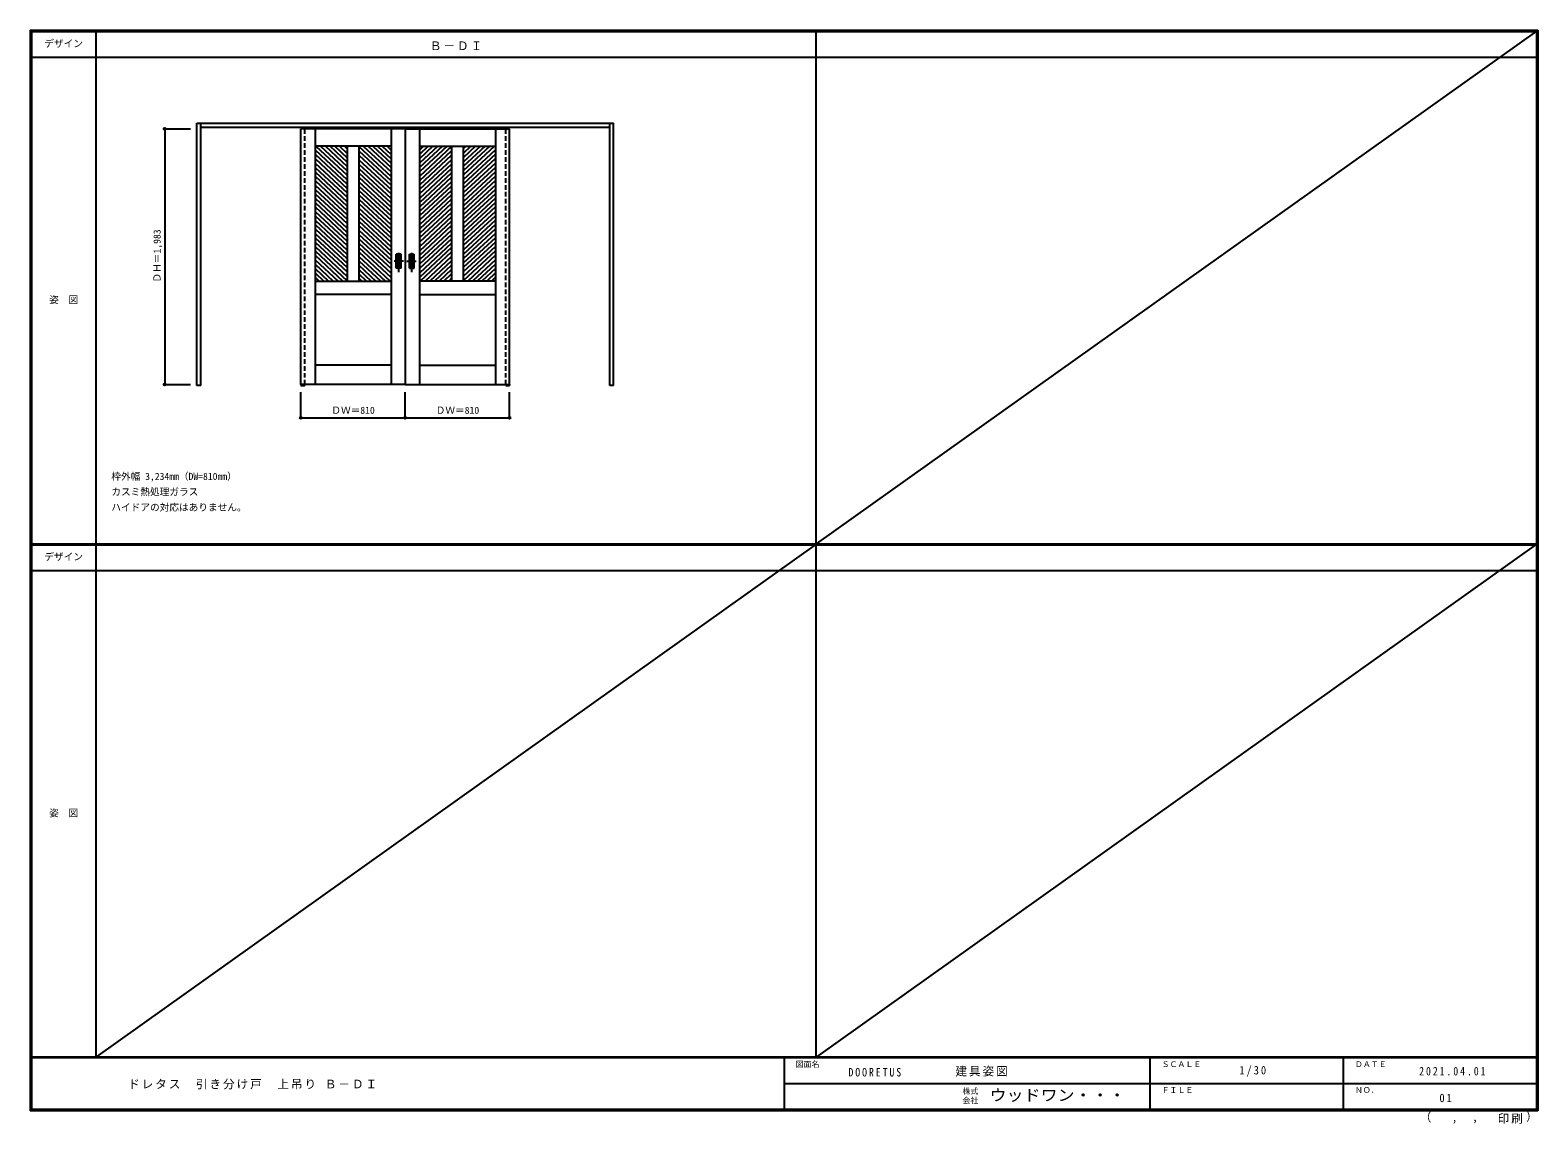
# Model space of a CAD drawing. Units: millimetres, scale not verified. Extents: x -6000 to 5700, y -4307 to 4175.
import ezdxf
from ezdxf.enums import TextEntityAlignment as Align

# ---------------------------------------------------------------- set-up
doc = ezdxf.new("R2010")
doc.units = ezdxf.units.MM
doc.header["$LTSCALE"] = 30
doc.header["$PDMODE"] = 32
doc.header["$PDSIZE"] = 15
doc.linetypes.add('CHAIN1', pattern=[8, 5, -1, 1, -1])
doc.linetypes.add('DASHED1', pattern=[1.8, 1.2, -0.6])
for name, color, linetype in [('0-2_扉', 7, 'Continuous'), ('0-4_枠', 3, 'Continuous'), ('0-6_引手', 7, 'Continuous'), ('0-A_文字', 7, 'Continuous'), ('0-B_寸法', 7, 'Continuous'), ('0-C_ハッチ', 4, 'Continuous'), ('F-1_枠', 6, 'Continuous'), ('F-A_文字', 7, 'Continuous')]:
    doc.layers.add(name, color=color, linetype=linetype)
doc.styles.add('ＭＳ ゴシック', font='')
doc.styles.get('ＭＳ ゴシック').set_extended_font_data('MS Gothic')

msp = doc.modelspace()

# ---------------------------------------------------------------- linework, layer by layer
at = {"layer": '0-2_扉'}
for p, q in [((-3089.15, 3409.5), (-3899.15, 3409.5)), ((-3789.15, 3409.5), (-3789.15, 1426.5)), ((-3199.15, 3409.5), (-3199.15, 1426.5)), ((-3089.15, 3409.5), (-3089.15, 1426.5)), ((-3089.15, 3409.5), (-2279.15, 3409.5)), ((-3089.15, 3409.5), (-3089.15, 1426.5)), ((-2979.15, 3409.5), (-2979.15, 1426.5)), ((-2389.15, 3409.5), (-2389.15, 1426.5)), ((-3199.15, 3274.5), (-3789.15, 3274.5)), ((-3539.15, 3274.5), (-3539.15, 2229.5)), ((-3449.15, 3274.5), (-3449.15, 2229.5)), ((-2979.15, 3274.5), (-2389.15, 3274.5)), ((-2729.15, 3274.5), (-2729.15, 2229.5)), ((-2639.15, 3274.5), (-2639.15, 2229.5)), ((-3789.15, 2229.5), (-3199.15, 2229.5)), ((-2389.15, 2229.5), (-2979.15, 2229.5)), ((-3199.15, 2124.5), (-3789.15, 2124.5)), ((-2979.15, 2124.5), (-2389.15, 2124.5)), ((-3199.15, 1576.5), (-3789.15, 1576.5)), ((-2979.15, 1576.5), (-2389.15, 1576.5))]:
    msp.add_line(p, q, dxfattribs=at)
for points in [[(-3089.15, 1426.5), (-3899.15, 1426.5), (-3899.15, 3409.5)], [(-3089.15, 1426.5), (-2279.15, 1426.5), (-2279.15, 3409.5)]]:
    msp.add_lwpolyline(points, dxfattribs=at)
at = {"layer": '0-4_枠'}
for p, q in [((-4706.15, 1418), (-4706.15, 3453)), ((-4706.15, 3453), (-1472.15, 3453)), ((-4676.15, 1418), (-4676.15, 3453)), ((-4676.15, 3423), (-1502.15, 3423)), ((-1502.15, 1418), (-1502.15, 3453)), ((-1472.15, 1418), (-1472.15, 3453)), ((-4676.15, 1418), (-4706.15, 1418)), ((-3899.15, 1426.5), (-3899.15, 1418)), ((-3899.15, 1418), (-3869.15, 1418)), ((-3869.15, 1426.5), (-3869.15, 1418)), ((-2309.15, 1426.5), (-2309.15, 1418)), ((-2309.15, 1418), (-2279.15, 1418)), ((-2279.15, 1426.5), (-2279.15, 1418)), ((-1472.15, 1418), (-1502.15, 1418))]:
    msp.add_line(p, q, dxfattribs=at)
at = {"layer": '0-4_枠', "color": 4, "linetype": 'DASHED1'}
for p, q in [((-3899.15, 1426), (-3899.15, 3423)), ((-3869.15, 1426), (-3869.15, 3423)), ((-2309.15, 1426), (-2309.15, 3423)), ((-2279.15, 1426), (-2279.15, 3423))]:
    msp.add_line(p, q, dxfattribs=at)
at = {"layer": '0-6_引手', "linetype": 'CHAIN1'}
for p, q in [((-3140.15, 2298.77), (-3140.15, 2469.62)), ((-3140.15, 2298.77), (-3140.15, 2469.62)), ((-3038.15, 2298.77), (-3038.15, 2469.62)), ((-3102.08, 2384), (-3174.59, 2384)), ((-3102.08, 2384), (-3174.59, 2384)), ((-3076.22, 2384), (-3003.71, 2384))]:
    msp.add_line(p, q, dxfattribs=at)
at = {"layer": '0-6_引手'}
for p, q in [((-3121.15, 2439), (-3159.15, 2439)), ((-3159.15, 2329), (-3159.15, 2439)), ((-3121.15, 2439), (-3159.15, 2439)), ((-3159.15, 2329), (-3159.15, 2439)), ((-3127.65, 2423), (-3152.65, 2423)), ((-3152.65, 2345), (-3152.65, 2423)), ((-3127.65, 2423), (-3152.65, 2423)), ((-3152.65, 2345), (-3152.65, 2423)), ((-3127.65, 2345), (-3152.65, 2345)), ((-3127.65, 2345), (-3152.65, 2345)), ((-3127.65, 2345), (-3127.65, 2423)), ((-3127.65, 2345), (-3127.65, 2423)), ((-3121.15, 2329), (-3121.15, 2439)), ((-3121.15, 2329), (-3121.15, 2439)), ((-3057.15, 2439), (-3019.15, 2439)), ((-3057.15, 2329), (-3057.15, 2439)), ((-3050.65, 2423), (-3025.65, 2423)), ((-3050.65, 2345), (-3050.65, 2423)), ((-3050.65, 2345), (-3025.65, 2345)), ((-3025.65, 2345), (-3025.65, 2423)), ((-3019.15, 2329), (-3019.15, 2439)), ((-3121.15, 2329), (-3159.15, 2329)), ((-3121.15, 2329), (-3159.15, 2329)), ((-3057.15, 2329), (-3019.15, 2329))]:
    msp.add_line(p, q, dxfattribs=at)
at = {"layer": '0-6_引手', "linetype": 'DASHED1'}
for p, q in [((-3156.15, 2333), (-3156.15, 2435)), ((-3156.15, 2333), (-3156.15, 2435)), ((-3022.15, 2333), (-3022.15, 2435)), ((-3124.15, 2333), (-3156.15, 2333)), ((-3124.15, 2333), (-3156.15, 2333)), ((-3054.15, 2333), (-3022.15, 2333))]:
    msp.add_line(p, q, dxfattribs=at)
for points in [[(-3124.15, 2333), (-3124.15, 2435), (-3156.15, 2435)], [(-3124.15, 2333), (-3124.15, 2435), (-3156.15, 2435)], [(-3054.15, 2333), (-3054.15, 2435), (-3022.15, 2435)]]:
    msp.add_lwpolyline(points, dxfattribs=at)
at = {"layer": '0-B_寸法', "color": 4}
for p, q in [((-4956.15, 3409.5), (-4756.15, 3409.5)), ((-4956.15, 3409.5), (-4956.15, 1426.5)), ((-4956.15, 1426.5), (-4756.15, 1426.5)), ((-3899.15, 1168), (-3899.15, 1368)), ((-3089.15, 1168), (-3089.15, 1368)), ((-2279.15, 1168), (-2279.15, 1368)), ((-3899.15, 1168), (-2279.15, 1168))]:
    msp.add_line(p, q, dxfattribs=at)
at = {"layer": '0-B_寸法'}
for p in [(-4956.15, 3409.5), (-4956.15, 1426.5), (-3899.15, 1168), (-3089.15, 1168), (-2279.15, 1168)]:
    msp.add_point(p, dxfattribs=at)
at = {"layer": '0-C_ハッチ'}
for p, q in [((-3789.15, 3246.63), (-3539.15, 3015.15)), ((-3789.15, 3212.56), (-3539.15, 2981.08)), ((-3789.15, 3178.49), (-3539.15, 2947.01)), ((-3782.45, 3274.5), (-3539.15, 3049.22)), ((-3745.65, 3274.5), (-3539.15, 3083.29)), ((-3708.86, 3274.5), (-3539.15, 3117.37)), ((-3672.06, 3274.5), (-3539.15, 3151.44)), ((-3635.26, 3274.5), (-3539.15, 3185.51)), ((-3598.47, 3274.5), (-3539.15, 3219.58)), ((-3561.67, 3274.5), (-3539.15, 3253.65)), ((-3451.28, 3274.5), (-3199.15, 3041.05)), ((-3449.15, 3238.46), (-3199.15, 3006.98)), ((-3449.15, 3204.39), (-3199.15, 2972.91)), ((-3449.15, 3170.32), (-3199.15, 2938.84)), ((-3414.48, 3274.5), (-3199.15, 3075.12)), ((-3377.68, 3274.5), (-3199.15, 3109.19)), ((-3340.89, 3274.5), (-3199.15, 3143.26)), ((-3304.09, 3274.5), (-3199.15, 3177.33)), ((-3267.29, 3274.5), (-3199.15, 3211.4)), ((-3230.5, 3274.5), (-3199.15, 3245.47)), ((-2800.62, 3274.5), (-2979.15, 3109.19)), ((-2911.01, 3274.5), (-2979.15, 3211.4)), ((-2874.21, 3274.5), (-2979.15, 3177.33)), ((-2837.41, 3274.5), (-2979.15, 3143.26)), ((-2947.8, 3274.5), (-2979.15, 3245.47)), ((-2763.82, 3274.5), (-2979.15, 3075.12)), ((-2727.02, 3274.5), (-2979.15, 3041.05)), ((-2729.15, 3238.46), (-2979.15, 3006.98)), ((-2729.15, 3204.39), (-2979.15, 2972.91)), ((-2729.15, 3170.32), (-2979.15, 2938.84)), ((-2579.84, 3274.5), (-2639.15, 3219.58)), ((-2543.04, 3274.5), (-2639.15, 3185.51)), ((-2506.24, 3274.5), (-2639.15, 3151.44)), ((-2469.45, 3274.5), (-2639.15, 3117.37)), ((-2432.65, 3274.5), (-2639.15, 3083.29)), ((-2395.85, 3274.5), (-2639.15, 3049.22)), ((-2616.63, 3274.5), (-2639.15, 3253.65)), ((-2389.15, 3246.63), (-2639.15, 3015.15)), ((-2389.15, 3212.56), (-2639.15, 2981.08)), ((-2389.15, 3178.49), (-2639.15, 2947.01)), ((-3789.15, 3144.42), (-3539.15, 2912.94)), ((-3789.15, 3110.35), (-3539.15, 2878.87)), ((-3789.15, 3076.28), (-3539.15, 2844.8)), ((-3789.15, 3042.21), (-3539.15, 2810.73)), ((-3449.15, 3136.25), (-3199.15, 2904.76)), ((-3449.15, 3102.17), (-3199.15, 2870.69)), ((-3449.15, 3068.1), (-3199.15, 2836.62)), ((-2729.15, 3136.25), (-2979.15, 2904.76)), ((-2729.15, 3102.17), (-2979.15, 2870.69)), ((-2729.15, 3068.1), (-2979.15, 2836.62)), ((-2389.15, 3144.42), (-2639.15, 2912.94)), ((-2389.15, 3110.35), (-2639.15, 2878.87)), ((-2389.15, 3076.28), (-2639.15, 2844.8)), ((-2389.15, 3042.21), (-2639.15, 2810.73)), ((-3789.15, 3008.14), (-3539.15, 2776.66)), ((-3789.15, 2974.07), (-3539.15, 2742.58)), ((-3789.15, 2939.99), (-3539.15, 2708.51)), ((-3449.15, 3034.03), (-3199.15, 2802.55)), ((-3449.15, 2999.96), (-3199.15, 2768.48)), ((-3449.15, 2965.89), (-3199.15, 2734.41)), ((-3449.15, 2931.82), (-3199.15, 2700.34)), ((-2729.15, 3034.03), (-2979.15, 2802.55)), ((-2729.15, 2999.96), (-2979.15, 2768.48)), ((-2729.15, 2965.89), (-2979.15, 2734.41)), ((-2729.15, 2931.82), (-2979.15, 2700.34)), ((-2389.15, 3008.14), (-2639.15, 2776.66)), ((-2389.15, 2974.07), (-2639.15, 2742.58)), ((-2389.15, 2939.99), (-2639.15, 2708.51)), ((-3789.15, 2905.92), (-3539.15, 2674.44)), ((-3789.15, 2871.85), (-3539.15, 2640.37)), ((-3789.15, 2837.78), (-3539.15, 2606.3)), ((-3449.15, 2897.75), (-3199.15, 2666.27)), ((-3449.15, 2863.68), (-3199.15, 2632.2)), ((-3449.15, 2829.61), (-3199.15, 2598.12)), ((-2729.15, 2897.75), (-2979.15, 2666.27)), ((-2729.15, 2863.68), (-2979.15, 2632.2)), ((-2729.15, 2829.61), (-2979.15, 2598.12)), ((-2389.15, 2905.92), (-2639.15, 2674.44)), ((-2389.15, 2871.85), (-2639.15, 2640.37)), ((-2389.15, 2837.78), (-2639.15, 2606.3)), ((-3789.15, 2803.71), (-3539.15, 2572.23)), ((-3789.15, 2769.64), (-3539.15, 2538.16)), ((-3789.15, 2735.57), (-3539.15, 2504.09)), ((-3789.15, 2701.5), (-3539.15, 2470.02)), ((-3449.15, 2795.54), (-3199.15, 2564.05)), ((-3449.15, 2761.46), (-3199.15, 2529.98)), ((-3449.15, 2727.39), (-3199.15, 2495.91)), ((-3449.15, 2693.32), (-3199.15, 2461.84)), ((-2729.15, 2795.54), (-2979.15, 2564.05)), ((-2729.15, 2761.46), (-2979.15, 2529.98)), ((-2729.15, 2727.39), (-2979.15, 2495.91)), ((-2729.15, 2693.32), (-2979.15, 2461.84)), ((-2389.15, 2803.71), (-2639.15, 2572.23)), ((-2389.15, 2769.64), (-2639.15, 2538.16)), ((-2389.15, 2735.57), (-2639.15, 2504.09)), ((-2389.15, 2701.5), (-2639.15, 2470.02)), ((-3789.15, 2667.43), (-3539.15, 2435.94)), ((-3789.15, 2633.36), (-3539.15, 2401.87)), ((-3789.15, 2599.28), (-3539.15, 2367.8)), ((-3449.15, 2659.25), (-3199.15, 2427.77)), ((-3449.15, 2625.18), (-3199.15, 2393.7)), ((-3449.15, 2591.11), (-3199.15, 2359.63)), ((-2729.15, 2659.25), (-2979.15, 2427.77)), ((-2729.15, 2625.18), (-2979.15, 2393.7)), ((-2729.15, 2591.11), (-2979.15, 2359.63)), ((-2389.15, 2667.43), (-2639.15, 2435.94)), ((-2389.15, 2633.36), (-2639.15, 2401.87)), ((-2389.15, 2599.28), (-2639.15, 2367.8)), ((-3789.15, 2565.21), (-3539.15, 2333.73)), ((-3789.15, 2531.14), (-3539.15, 2299.66)), ((-3789.15, 2497.07), (-3539.15, 2265.59)), ((-3789.15, 2463), (-3539.15, 2231.52)), ((-3449.15, 2557.04), (-3199.15, 2325.56)), ((-3449.15, 2522.97), (-3199.15, 2291.49)), ((-3449.15, 2488.9), (-3199.15, 2257.41)), ((-2729.15, 2557.04), (-2979.15, 2325.56)), ((-2729.15, 2522.97), (-2979.15, 2291.49)), ((-2729.15, 2488.9), (-2979.15, 2257.41)), ((-2389.15, 2565.21), (-2639.15, 2333.73)), ((-2389.15, 2531.14), (-2639.15, 2299.66)), ((-2389.15, 2497.07), (-2639.15, 2265.59)), ((-2389.15, 2463), (-2639.15, 2231.52)), ((-3789.15, 2428.93), (-3573.77, 2229.5)), ((-3789.15, 2394.86), (-3610.56, 2229.5)), ((-3789.15, 2360.79), (-3647.36, 2229.5)), ((-3449.15, 2454.82), (-3205.8, 2229.5)), ((-3449.15, 2420.75), (-3242.6, 2229.5)), ((-3449.15, 2386.68), (-3279.39, 2229.5)), ((-3449.15, 2352.61), (-3316.19, 2229.5)), ((-2729.15, 2454.82), (-2972.5, 2229.5)), ((-2729.15, 2420.75), (-2935.7, 2229.5)), ((-2729.15, 2386.68), (-2898.91, 2229.5)), ((-2729.15, 2352.61), (-2862.11, 2229.5)), ((-2389.15, 2428.93), (-2604.53, 2229.5)), ((-2389.15, 2394.86), (-2567.74, 2229.5)), ((-2389.15, 2360.79), (-2530.94, 2229.5)), ((-3789.15, 2326.72), (-3684.16, 2229.5)), ((-3789.15, 2292.64), (-3720.95, 2229.5)), ((-3789.15, 2258.57), (-3757.75, 2229.5)), ((-3449.15, 2318.54), (-3352.99, 2229.5)), ((-3449.15, 2284.47), (-3389.78, 2229.5)), ((-3449.15, 2250.4), (-3426.58, 2229.5)), ((-2729.15, 2318.54), (-2825.31, 2229.5)), ((-2729.15, 2284.47), (-2788.52, 2229.5)), ((-2729.15, 2250.4), (-2751.72, 2229.5)), ((-2389.15, 2326.72), (-2494.14, 2229.5)), ((-2389.15, 2292.64), (-2457.35, 2229.5)), ((-2389.15, 2258.57), (-2420.55, 2229.5))]:
    msp.add_line(p, q, dxfattribs=at)
at = {"layer": 'F-1_枠'}
for p, q in [((-6000, 4175), (5700, 4175)), ((-6000, 4175), (-6000, -4205)), ((-6000, 4170), (5700, 4170)), ((-6000, 4165), (5700, 4165)), ((-5995, 4175), (-5995, -4205)), ((-5990, 4175), (-5990, -4205)), ((-5490, 4175), (-5490, -3790)), ((100, -3790), (100, 4175)), ((5690, 4175), (5690, -4205)), ((5695, 4175), (5695, -4205)), ((5700, 4175), (5700, -4205)), ((-6000, 3965), (5700, 3965)), ((-6000, 190.5), (5700, 190.5)), ((-6000, 187.5), (5700, 187.5)), ((-6000, 184.5), (5700, 184.5)), ((-6000, -15.5), (5700, -15.5)), ((5700, -3790), (-6000, -3790)), ((5700, -3795), (-6000, -3795)), ((-150, -3795), (-150, -4195)), ((2690, -3795), (2690, -4195)), ((4190, -3795), (4190, -4195)), ((-150, -3995), (5690, -3995.01)), ((5700, -4195), (-6000, -4195)), ((5700, -4200), (-6000, -4200)), ((5700, -4205), (-6000, -4205))]:
    msp.add_line(p, q, dxfattribs=at)
at = {"layer": 'F-A_文字'}
for p, q in [((5690, 4168), (100, 190.5)), ((100, 187.5), (-5490, -3790)), ((5690, 187.5), (100, -3790))]:
    msp.add_line(p, q, dxfattribs=at)

# ---------------------------------------------------------------- texts
at = {"layer": '0-A_文字', "style": 'ＭＳ ゴシック'}
for s, p in [('枠外幅 3,234mm（DW=810mm）', (-5370, 670.5)), ('カスミ熱処理ガラス', (-5370, 550.5)), ('ハイドアの対応はありません。', (-5370, 430.5))]:
    msp.add_text(s, height=54.99, dxfattribs=at).set_placement(p, align=Align.BOTTOM_LEFT)
at = {"layer": '0-A_文字', "insert": (-2897.5, 4020), "char_height": 65.98, "attachment_point": 7, "style": 'ＭＳ ゴシック'}
msp.add_mtext('\\T1.17;Ｂ－ＤＩ', dxfattribs=at)
at = {"layer": '0-B_寸法', "style": 'ＭＳ ゴシック'}
msp.add_text('ＤＨ＝1,983', height=54.99, rotation=90, dxfattribs=at).set_placement((-4971.15, 2217.75), align=Align.BOTTOM_LEFT)
for p in [(-3662.9, 1183), (-2852.9, 1183)]:
    msp.add_text('ＤＷ＝810', height=54.99, dxfattribs=at).set_placement(p, align=Align.BOTTOM_LEFT)
at = {"layer": 'F-A_文字', "style": 'ＭＳ ゴシック'}
for s, height, p in [('デザイン', 54.99, (-5890, 4027.5)), ('姿\u3000図', 54.99, (-5852.5, 2040.25)), ('デザイン', 54.99, (-5890, 47)), ('姿\u3000図', 54.99, (-5852.5, -1940.25)), ('図面名', 43.99, (-60, -3880)), ('ＳＣＡＬＥ', 43.99, (2780, -3880)), ('ＤＡＴＥ', 43.99, (4280, -3880)), ('株式', 43.99, (1235, -4089)), ('ＦＩＬＥ', 43.99, (2780, -4080)), ('ＮＯ．', 43.99, (4280, -4080)), ('会社', 43.99, (1235, -4161)), ('（', 65.98, (4784.03, -4308.31)), ('）', 65.98, (5608.4, -4304.13)), (',', 65.98, (5031.28, -4308.31)), (',', 65.98, (5190.2, -4305.53))]:
    msp.add_text(s, height=height, dxfattribs=at).set_placement(p, align=Align.BOTTOM_LEFT)
at = {"layer": 'F-A_文字', "style": 'ＭＳ ゴシック', "width": 1.1}
msp.add_text('ウッドワン・・・', height=87.98, dxfattribs=at).set_placement((1445, -4155), align=Align.BOTTOM_LEFT)
at = {"layer": 'F-A_文字', "char_height": 65.98, "attachment_point": 7, "style": 'ＭＳ ゴシック'}
for s, insert in [('\\T1.17;建具姿図', (1180.42, -3940)), ('\\T1.38;\\W0.9;1/30', (3383.75, -3940)), ('\\T1.17;ドレタス\u3000引き分け戸\u3000上吊り\\~Ｂ－ＤＩ', (-5240, -4040)), ('\\T1.39;\\W0.85;DOORETUS', (350, -3940.79)), ('\\T1.39;\\W0.85;2021.04.01', (4778.75, -3932.5)), ('\\T1.36;\\W0.9;01', (4936.25, -4140)), ('\\T1.17;印刷', (5388.15, -4306.92))]:
    msp.add_mtext(s, dxfattribs=dict(at, insert=insert))

doc.saveas('drawing.dxf')
